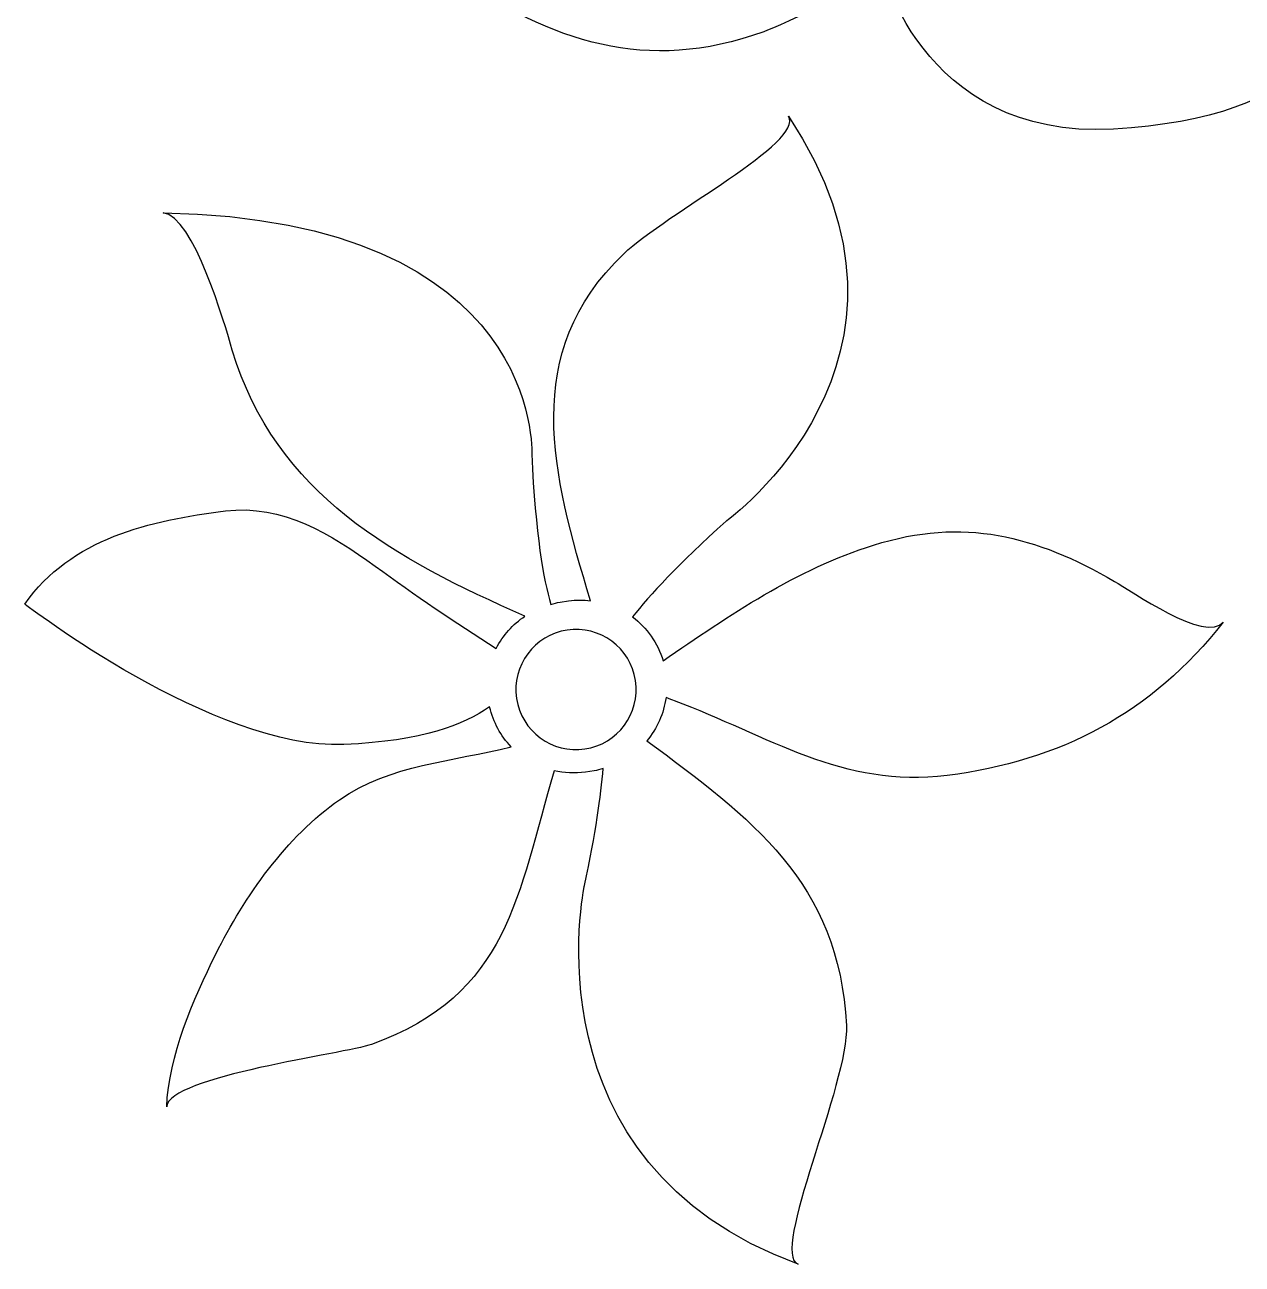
# Model space of a CAD drawing. Header units: centimetres. Extents: x -10.3 to 10.3, y -9.7 to 9.6.
# Drawn here: x -4.33 to -0.519, y -8.72 to -4.841 of the extents above; entities that cross this region are included whole.
import ezdxf

# ---------------------------------------------------------------- set-up
doc = ezdxf.new("R2010")
doc.units = ezdxf.units.CM
doc.header["$MEASUREMENT"] = 0
doc.layers.add('Camada 1', color=7, linetype='Continuous')

msp = doc.modelspace()

# ---------------------------------------------------------------- linework, layer by layer
at = {"layer": 'Camada 1'}
for points, knots in [([(-2.04581, -1.98697), (-2.35849, -2.21533), (-2.5918, -2.47494), (-2.83072, -2.76424), (-2.83072, -2.76424), (-3.20783, -3.22104), (-3.70406, -4.21355), (-2.99278, -4.6835), (-2.99278, -4.6835), (-2.67557, -4.89329), (-2.38741, -4.99531), (-2.01708, -4.86244), (-2.01708, -4.86244), (-1.96718, -4.84458), (-1.64195, -4.69956), (-1.65614, -4.63381), (-1.65614, -4.63381), (-1.65614, -4.63381), (-1.533, -5.20232), (-0.92192, -5.16687), (-0.92192, -5.16687), (-0.31092, -5.13134), (-0.12118, -4.86657), (-0.30235, -4.47726), (-0.30235, -4.47726), (-0.46009, -4.13838), (-0.65292, -4.08422), (-0.86112, -3.85925), (-0.86112, -3.85925), (-0.86112, -3.85925), (0.56737, -4.66324), (0.70797, -3.92376), (0.70797, -3.92376), (0.76832, -3.60666), (0.52453, -3.38221), (0.26286, -3.25772), (0.26286, -3.25772), (0.12999, -3.19443), (-0.01575, -3.13964), (-0.15931, -3.10625), (-0.15931, -3.10625), (-0.55822, -3.01341), (-0.89879, -2.79539), (-0.87694, -2.32951), (-0.87694, -2.32951), (-0.86038, -1.98076), (-0.57468, -1.74134), (-0.2889, -1.59479), (-0.2889, -1.59479), (-0.15179, -1.52449), (-0.00842, -1.47136), (0.14525, -1.45281), (0.14525, -1.45281), (0.27889, -1.43678), (0.57962, -1.40278), (0.69865, -1.46797), (0.69865, -1.46797), (0.15009, -1.16724), (-0.3944, -1.22635), (-0.9178, -1.54729), (-0.9178, -1.54729), (-1.62784, -1.98282), (-1.65927, -3.03785), (-1.42961, -3.9827), (-1.42961, -3.9827), (-1.42961, -3.9827), (-2.15502, -2.45026), (-1.26432, -1.49363), (-1.26432, -1.49363), (-1.56308, -1.63171), (-2.04446, -1.98612), (-2.04581, -1.98697)], [0, 0, 0, 0, 0.0526316, 0.0526316, 0.0526316, 0.0526316, 0.1052632, 0.1052632, 0.1052632, 0.1052632, 0.1578947, 0.1578947, 0.1578947, 0.1578947, 0.2105263, 0.2105263, 0.2105263, 0.2105263, 0.2631579, 0.2631579, 0.2631579, 0.2631579, 0.3157895, 0.3157895, 0.3157895, 0.3157895, 0.3684211, 0.3684211, 0.3684211, 0.3684211, 0.4210526, 0.4210526, 0.4210526, 0.4210526, 0.4736842, 0.4736842, 0.4736842, 0.4736842, 0.5263158, 0.5263158, 0.5263158, 0.5263158, 0.5789474, 0.5789474, 0.5789474, 0.5789474, 0.6315789, 0.6315789, 0.6315789, 0.6315789, 0.6842105, 0.6842105, 0.6842105, 0.6842105, 0.7368421, 0.7368421, 0.7368421, 0.7368421, 0.7894737, 0.7894737, 0.7894737, 0.7894737, 0.8421053, 0.8421053, 0.8421053, 0.8421053, 0.8947368, 0.8947368, 0.8947368, 0.8947368, 1, 1, 1, 1]), ([(-2.45531, -5.5576), (-2.77998, -5.86812), (-2.6797, -6.24531), (-2.55916, -6.6434), (-2.55916, -6.6434), (-2.58162, -6.64097), (-2.60454, -6.64028), (-2.62787, -6.64374), (-2.62787, -6.64374), (-2.62787, -6.64374), (-2.65457, -6.64781), (-2.65457, -6.64781), (-2.65457, -6.64781), (-2.66462, -6.64921), (-2.67394, -6.6526), (-2.68365, -6.65517), (-2.68365, -6.65517), (-2.70558, -6.5782), (-2.73172, -6.43715), (-2.74323, -6.18434), (-2.74323, -6.18434), (-2.74323, -6.18434), (-2.70701, -5.45025), (-3.89734, -5.42909), (-3.89734, -5.42909), (-3.80169, -5.4383), (-3.70467, -5.77691), (-3.68043, -5.85875), (-3.68043, -5.85875), (-3.54634, -6.30963), (-3.16687, -6.51568), (-2.76428, -6.69142), (-2.76428, -6.69142), (-2.80243, -6.71716), (-2.83336, -6.75175), (-2.854, -6.79241), (-2.854, -6.79241), (-2.98338, -6.71134), (-3.10874, -6.62517), (-3.23294, -6.53534), (-3.23294, -6.53534), (-3.37174, -6.43514), (-3.52321, -6.34021), (-3.70221, -6.36233), (-3.70221, -6.36233), (-3.93735, -6.39162), (-4.18603, -6.44745), (-4.33015, -6.65403), (-4.33015, -6.65403), (-4.33015, -6.65403), (-3.73743, -7.11099), (-3.33095, -7.09345), (-3.33095, -7.09345), (-3.08153, -7.08279), (-2.95818, -7.03103), (-2.87491, -6.9759), (-2.87491, -6.9759), (-2.86337, -7.024), (-2.84012, -7.06668), (-2.80741, -7.10023), (-2.80741, -7.10023), (-2.99034, -7.14677), (-3.18492, -7.15553), (-3.34465, -7.26615), (-3.34465, -7.26615), (-3.51218, -7.38233), (-3.64183, -7.56942), (-3.73195, -7.7492), (-3.73195, -7.7492), (-3.80188, -7.88922), (-3.87998, -8.06927), (-3.88599, -8.22783), (-3.88599, -8.22783), (-3.88231, -8.13194), (-3.32497, -8.06104), (-3.24467, -8.03214), (-3.24467, -8.03214), (-2.81234, -7.87635), (-2.78832, -7.56332), (-2.67293, -7.17547), (-2.67293, -7.17547), (-2.64142, -7.18251), (-2.60856, -7.18468), (-2.57485, -7.17954), (-2.57485, -7.17954), (-2.57485, -7.17954), (-2.54823, -7.17565), (-2.54823, -7.17565), (-2.54823, -7.17565), (-2.53833, -7.17417), (-2.5291, -7.17086), (-2.51965, -7.16837), (-2.51965, -7.16837), (-2.52626, -7.25296), (-2.54267, -7.3707), (-2.57799, -7.53482), (-2.57799, -7.53482), (-2.57799, -7.53482), (-2.76854, -8.40511), (-1.90907, -8.72015), (-1.90907, -8.72015), (-1.99937, -8.68702), (-1.74947, -8.15259), (-1.75826, -7.9726), (-1.75826, -7.9726), (-1.78017, -7.52408), (-2.05904, -7.32141), (-2.38262, -7.08151), (-2.38262, -7.08151), (-2.3505, -7.04338), (-2.3297, -6.99647), (-2.3228, -6.94575), (-2.3228, -6.94575), (-2.31153, -6.95051), (-2.30198, -6.95451), (-2.29658, -6.95657), (-2.29658, -6.95657), (-2.00435, -7.06494), (-1.76847, -7.23182), (-1.44258, -7.19057), (-1.44258, -7.19057), (-1.08891, -7.14575), (-0.80168, -6.99473), (-0.57819, -6.71011), (-0.57819, -6.71011), (-0.63158, -6.778), (-0.87045, -6.61041), (-0.91844, -6.58269), (-0.91844, -6.58269), (-1.16577, -6.43966), (-1.39202, -6.38079), (-1.67287, -6.46913), (-1.67287, -6.46913), (-1.9143, -6.54507), (-2.12504, -6.6881), (-2.33195, -6.8314), (-2.33195, -6.8314), (-2.3491, -6.77515), (-2.38283, -6.72721), (-2.42786, -6.69384), (-2.42786, -6.69384), (-2.37455, -6.62656), (-2.28525, -6.52972), (-2.1347, -6.39473), (-2.1347, -6.39473), (-2.1347, -6.39473), (-1.42972, -5.88707), (-1.93973, -5.12687), (-1.93973, -5.12687), (-1.88635, -5.20676), (-2.3205, -5.42885), (-2.45531, -5.5576)], [0, 0, 0, 0, 0.025641, 0.025641, 0.025641, 0.025641, 0.0512821, 0.0512821, 0.0512821, 0.0512821, 0.0769231, 0.0769231, 0.0769231, 0.0769231, 0.1025641, 0.1025641, 0.1025641, 0.1025641, 0.1282051, 0.1282051, 0.1282051, 0.1282051, 0.1538462, 0.1538462, 0.1538462, 0.1538462, 0.1794872, 0.1794872, 0.1794872, 0.1794872, 0.2051282, 0.2051282, 0.2051282, 0.2051282, 0.2307692, 0.2307692, 0.2307692, 0.2307692, 0.2564103, 0.2564103, 0.2564103, 0.2564103, 0.2820513, 0.2820513, 0.2820513, 0.2820513, 0.3076923, 0.3076923, 0.3076923, 0.3076923, 0.3333333, 0.3333333, 0.3333333, 0.3333333, 0.3589744, 0.3589744, 0.3589744, 0.3589744, 0.3846154, 0.3846154, 0.3846154, 0.3846154, 0.4102564, 0.4102564, 0.4102564, 0.4102564, 0.4358974, 0.4358974, 0.4358974, 0.4358974, 0.4615385, 0.4615385, 0.4615385, 0.4615385, 0.4871795, 0.4871795, 0.4871795, 0.4871795, 0.5128205, 0.5128205, 0.5128205, 0.5128205, 0.5384615, 0.5384615, 0.5384615, 0.5384615, 0.5641026, 0.5641026, 0.5641026, 0.5641026, 0.5897436, 0.5897436, 0.5897436, 0.5897436, 0.6153846, 0.6153846, 0.6153846, 0.6153846, 0.6410256, 0.6410256, 0.6410256, 0.6410256, 0.6666667, 0.6666667, 0.6666667, 0.6666667, 0.6923077, 0.6923077, 0.6923077, 0.6923077, 0.7179487, 0.7179487, 0.7179487, 0.7179487, 0.7435897, 0.7435897, 0.7435897, 0.7435897, 0.7692308, 0.7692308, 0.7692308, 0.7692308, 0.7948718, 0.7948718, 0.7948718, 0.7948718, 0.8205128, 0.8205128, 0.8205128, 0.8205128, 0.8461538, 0.8461538, 0.8461538, 0.8461538, 0.8717949, 0.8717949, 0.8717949, 0.8717949, 0.8974359, 0.8974359, 0.8974359, 0.8974359, 0.9230769, 0.9230769, 0.9230769, 0.9230769, 0.9487179, 0.9487179, 0.9487179, 0.9487179, 1, 1, 1, 1]), ([(-2.41842, -6.8934), (-2.40302, -6.99622), (-2.47382, -7.0921), (-2.57659, -7.10737), (-2.57659, -7.10737), (-2.67935, -7.12287), (-2.77524, -7.05205), (-2.79059, -6.94923), (-2.79059, -6.94923), (-2.80602, -6.84641), (-2.73511, -6.75053), (-2.63234, -6.7351), (-2.63234, -6.7351), (-2.5295, -6.71986), (-2.4338, -6.79061), (-2.41842, -6.8934)], [0, 0, 0, 0, 0.2, 0.2, 0.2, 0.2, 0.4, 0.4, 0.4, 0.4, 0.6, 0.6, 0.6, 0.6, 1, 1, 1, 1])]:
    msp.add_open_spline(points, degree=3, knots=knots, dxfattribs=at)

doc.saveas('drawing.dxf')
